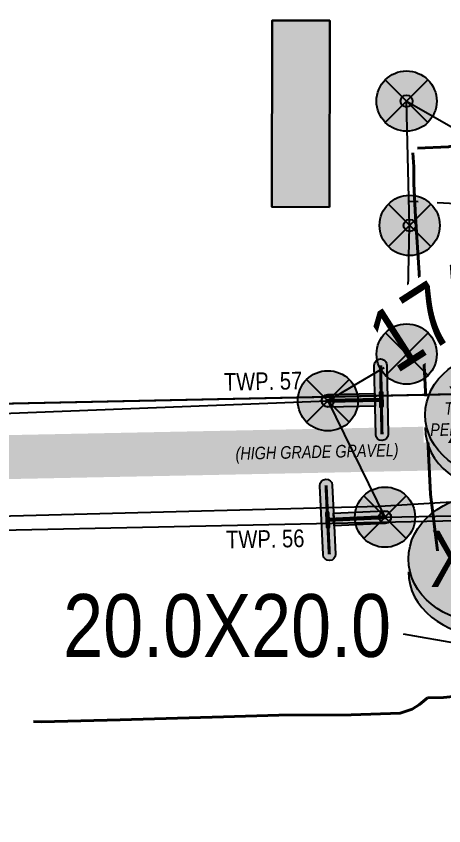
# Model space of a CAD drawing. Extents: x 88833 to 97610, y 5963373 to 5974710.
# Drawn here: x 93992.9 to 94061, y 5969880.1 to 5970009 of the extents above; entities that cross this region are included whole.
import ezdxf
from ezdxf.enums import TextEntityAlignment as Align

# ---------------------------------------------------------------- set-up
doc = ezdxf.new("R2010")
doc.units = 0
doc.header["$LTSCALE"] = 5
doc.linetypes.add('DASHDOT', pattern=[25.4, 12.7, -6.35, 0, -6.35])
doc.linetypes.add('POWERLINE5', pattern=[7.799999999999997, 2.399999999999999, -0.6, 0.6, -0.6, 0.6, -0.6, 2.399999999999999])
for name, color, linetype in [('AS-POWER', 104, 'foc-POWER'), ('AS-POWER-EXISTING', 72, 'POWERLINE5'), ('AS-POWER-EXISTING-PP', 72, 'Continuous'), ('AS-POWER-EXISTING-PP-1000', 72, 'Continuous'), ('AS-ROADS', 254, 'Continuous'), ('AS-SYMBOL', 7, 'Continuous'), ('AS-SYMBOL-1000', 7, 'Continuous'), ('AS-TELEPHONE', 224, 'foc-TEL'), ('AS-TELEPHONE-T-1000', 224, 'Continuous'), ('D-TXT-1000', 6, 'Continuous'), ('L-SEC', 7, 'Continuous'), ('L-TITLEDB', 4, 'Continuous'), ('P-BUFFER-PURPLE-T', 187, 'Continuous'), ('P-CROSSINGS', 250, 'Continuous')]:
    doc.layers.add(name, color=color, linetype=linetype)
for name, color, linetype, lineweight in [('AS-RECON EXISTING', 151, 'DASHDOT', 40), ('P-APEX RECON-TWS-T', 104, 'Continuous', 9), ('T-TEXT-1000', 48, 'Continuous', 18)]:
    doc.layers.add(name, color=color, linetype=linetype, lineweight=lineweight)
doc.layers.add('AS-STRUCTURE', color=7, linetype='Continuous', lineweight=30, true_color=0x595959)
doc.layers.add('AS-STRUCTURE-H', color=7, linetype='Continuous', true_color=0xa8a8a8)
doc.styles.add('1.8', font='ARIALN.TTF', dxfattribs={"height": 2})
doc.styles.add('100L', font='ARIALN.TTF', dxfattribs={"height": 10})
doc.styles.add('175L', font='ARIALN.TTF', dxfattribs={"height": 2})
doc.styles.add('80L', font='ARIALN.TTF', dxfattribs={"height": 10})
doc.styles.add('80LS', font='ARIALNI.TTF', dxfattribs={"height": 10})
doc.styles.add('Crossing', font='ARIALN.TTF', dxfattribs={"height": 10})
doc.styles.add('foc-LtypeFont', font='ARIALN.TTF', dxfattribs={"height": 7.349999999999999})
doc.linetypes.add('foc-POWER', pattern='A,6,-1,["P",foc-LtypeFont,S=0.2,R=0,X=-0.625,Y=-0.75],-1.239999999999999,4', length=12.24)
doc.linetypes.add('foc-TEL', pattern='A,2,-1,["T",foc-LtypeFont,S=0.2,R=0,X=-0.425,Y=-0.75],-1.239999999999999,8', length=12.24)
doc.dimstyles.new('Compass 1 000', dxfattribs={"dimtxt": 1.8, "dimasz": 2, "dimexe": 0.2, "dimexo": 0.0625, "dimgap": 0.5, "dimtad": 0, "dimtih": 1, "dimtoh": 1, "dimzin": 0, "dimdsep": 46, "dimtxsty": '1.8', "dimcen": 0.1, "dimse1": 1, "dimse2": 1, "dimclrd": 256, "dimclrt": 256, "dimaunit": 1, "dimadec": 4, "dimazin": 0, "dimtfac": 0.06, "dimtofl": 0, "dimtmove": 0, "dimatfit": 0, "dimfxl": 0.2, "dimtolj": 1, "dimtzin": 0, "dimlwd": -1, "dimarcsym": 0})

# ---------------------------------------------------------------- blocks, each defined once
blk = doc.blocks.new('POWERPOLE')
h = blk.add_hatch(color=255)
edge = h.paths.add_edge_path()
edge.add_arc((0, 0), 0.9600000000000002, 0, 360)
at = {"linetype": 'Continuous'}
for p, q in [((0.678822509938982, -0.678822509938982), (-0.678822509938982, 0.678822509938982)), ((-0.678822509938982, -0.678822509938982), (0.678822509938982, 0.678822509938982))]:
    blk.add_line(p, q, dxfattribs=at)
blk.add_circle((0, 0), 0.9600000000000002, dxfattribs=at)
blk = doc.blocks.new('*U668')
h = blk.add_hatch(color=255)
h.dxf.hatch_style = 1
edge = h.paths.add_edge_path()
edge.add_arc((-0.05174986541617922, 1.098782030900309), 0.2, 2.6964942804112866, 182.6964942804113, ccw=False)
edge.add_line((0.1480286856566042, 1.108191097339614), (0.2091876175120888, -0.190369484633478))
edge.add_line((0.2091876175120888, -0.1903694846334781), (0.2515284164889626, -1.089372964461004))
edge.add_arc((0.05174986541617922, -1.098782030900309), 0.2, -177.30350571958866, 2.6964942804112866, ccw=False)
edge.add_line((-0.1480286856566042, -1.108191097339614), (-0.2515284164889626, 1.089372964461004))
h = blk.add_hatch(color=255)
h.dxf.hatch_style = 1
edge = h.paths.add_edge_path()
edge.add_arc((1.827453726652311, 0.08606846649199845), 0.2, -87.30350571958871, 92.69649428041129, ccw=False)
edge.add_line((1.836862793091617, -0.113710084580785), (0.2091876175120888, -0.1903694846334781))
edge.add_line((0.2091876175120888, -0.1903694846334781), (0.1903694846334781, 0.2091876175120887))
edge.add_line((0.1903694846334781, 0.2091876175120887), (1.818044660213006, 0.2858470175647819))
at = {"color": 255}
blk.add_lwpolyline([(-0.2515284164889626, 1.089372964461004, -0.9999999999999999), (0.1480286856566042, 1.108191097339614), (0.2091876175120888, -0.1903694846334781), (0.2515284164889626, -1.089372964461004, -0.9999999999999999), (-0.1480286856566042, -1.108191097339614)], format="xyb", close=True, dxfattribs=at)
at = {"color": 72, "const_width": 0.09999999999999999, "flags": 128}
for points in [[(-0.05174986541617923, 1.098782030900309), (0.05174986541617923, -1.098782030900309)], [(1.827453726652311, 0.08606846649199845), (0, 0)]]:
    blk.add_lwpolyline(points, dxfattribs=at)
at = {"color": 255, "flags": 128}
blk.add_lwpolyline([(1.818044660213006, 0.2858470175647819, -0.9999999999999999), (1.836862793091617, -0.113710084580785), (0.2091876175120888, -0.1903694846334781), (0.1903694846334781, 0.2091876175120887)], format="xyb", close=True, dxfattribs=at)
blk = doc.blocks.new('*U686')
h = blk.add_hatch(color=255)
h.dxf.hatch_style = 1
edge = h.paths.add_edge_path()
edge.add_arc((-0.0517498653043504, 1.098782030905576), 0.2, 2.6964942745800045, 182.69649427458, ccw=False)
edge.add_line((0.1480286857693906, 1.108191097324549), (0.2091876174927139, -0.1903694846547683))
edge.add_line((0.2091876174927139, -0.1903694846547682), (0.2515284163780914, -1.089372964486603))
edge.add_arc((0.0517498653043504, -1.098782030905576), 0.2, -177.3035057254201, 2.6964942745800045, ccw=False)
edge.add_line((-0.1480286857693906, -1.108191097324549), (-0.2515284163780914, 1.089372964486603))
h = blk.add_hatch(color=255)
h.dxf.hatch_style = 1
edge = h.paths.add_edge_path()
edge.add_arc((9.137268633276106, 0.4303423315286634), 0.2, -87.30350572541988, 92.69649427458012, ccw=False)
edge.add_line((9.14667769969508, 0.2305637804549223), (0.209187617492713, -0.1903694846547682))
edge.add_line((0.2091876174927139, -0.1903694846547682), (0.1903694846547682, 0.2091876174927138))
edge.add_line((0.1903694846547682, 0.2091876174927138), (9.127859566857133, 0.6301208826024044))
at = {"color": 255}
blk.add_lwpolyline([(-0.2515284163780914, 1.089372964486603, -0.9999999999999999), (0.1480286857693906, 1.108191097324549), (0.2091876174927139, -0.1903694846547682), (0.2515284163780914, -1.089372964486603, -0.9999999999999999), (-0.1480286857693906, -1.108191097324549)], format="xyb", close=True, dxfattribs=at)
at = {"color": 72, "const_width": 0.09999999999999999, "flags": 128}
for points in [[(-0.05174986530435041, 1.098782030905576), (0.05174986530435041, -1.098782030905576)], [(9.137268633276108, 0.4303423315286634), (0, 0)]]:
    blk.add_lwpolyline(points, dxfattribs=at)
at = {"color": 255, "flags": 128}
blk.add_lwpolyline([(9.127859566857133, 0.6301208826024044, -0.9999999999999999), (9.14667769969508, 0.2305637804549223), (0.2091876174927139, -0.1903694846547682), (0.1903694846547682, 0.2091876174927138)], format="xyb", close=True, dxfattribs=at)
blk = doc.blocks.new('xing2')
h = blk.add_hatch(color=50)
h.dxf.hatch_style = 1
edge = h.paths.add_edge_path()
edge.add_ellipse((0, 0), major_axis=(-12.5, 0), ratio=0.8162973455633619, start_angle=0, end_angle=360)
h = blk.add_hatch(color=250)
h.dxf.hatch_style = 1
edge = h.paths.add_edge_path()
edge.add_ellipse((0, -2.047489049626165), major_axis=(-12.5, 0), ratio=0.8162973455633619, start_angle=0, end_angle=180)
edge.add_line((12.5, -2.047489049626165), (12.5, 0))
edge.add_ellipse((0, 0), major_axis=(-12.5, 0), ratio=0.8162973455633619, start_angle=0, end_angle=180, ccw=False)
edge.add_line((-12.5, 0), (-12.5, -2.047489049626165))
at = {"color": 250}
blk.add_ellipse((0, 0), major_axis=(-12.5, 0), ratio=0.8162973455633619, dxfattribs=at)
blk.add_ellipse((0, -2.047489049626165), major_axis=(-12.5, 0), ratio=0.8162973455633619, start_param=0, end_param=3.141592653589793, dxfattribs=at)
at = {"color": 250, "style": 'Crossing'}
blk.add_attdef('CROSSING', text='', height=9, dxfattribs=at).set_placement((0.08916442567715421, 0.0199513138486509), align=Align.MIDDLE_CENTER)
at = {"color": 250, "style": 'Crossing', "flags": 1}
for tag, p in [('OWNER', (0.08916442567715421, -12.49201765665748)), ('DESCRIPTION', (0.08916442567715421, -25.770021277247)), ('LOCATION', (0.08916442567715421, -39.30337514164421)), ('DWG_REF', (0.08916442567715421, -52.83672900604233))]:
    blk.add_attdef(tag, text='', height=9, dxfattribs=at).set_placement(p, align=Align.MIDDLE_CENTER)
blk = doc.blocks.new('*U1169')
h = blk.add_hatch(color=255)
h.dxf.hatch_style = 1
edge = h.paths.add_edge_path()
edge.add_arc((0.02196976500052231, -1.09978058240079), 0.2, -178.85558316884692, 1.144416831153194, ccw=False)
edge.add_line((-0.1779903408905305, -1.103775085128158), (-0.2039546086184205, 0.1959656031636852))
edge.add_line((-0.2039546086184205, 0.1959656031636851), (-0.2219298708915751, 1.095786079673423))
edge.add_arc((-0.02196976500052231, 1.09978058240079), 0.2, 1.144416831153194, 181.1444168311532, ccw=False)
edge.add_line((0.1779903408905305, 1.103775085128158), (0.2219298708915751, -1.095786079673423))
h = blk.add_hatch(color=255)
h.dxf.hatch_style = 1
edge = h.paths.add_edge_path()
edge.add_arc((-1.703355006981291, -0.03402706850320067), 0.2, 91.14441683115331, 271.1444168311532, ccw=False)
edge.add_line((-1.707349509708659, 0.1659330373878521), (-0.2039546086184205, 0.1959656031636851))
edge.add_line((-0.2039546086184205, 0.1959656031636851), (-0.1959656031636851, -0.2039546086184205))
edge.add_line((-0.1959656031636851, -0.2039546086184205), (-1.699360504253923, -0.2339871743942535))
at = {"color": 255}
blk.add_lwpolyline([(0.2219298708915751, -1.095786079673423, -0.9999999999999999), (-0.1779903408905305, -1.103775085128158), (-0.2039546086184205, 0.1959656031636851), (-0.2219298708915751, 1.095786079673423, -0.9999999999999999), (0.1779903408905305, 1.103775085128158)], format="xyb", close=True, dxfattribs=at)
at = {"color": 72, "const_width": 0.09999999999999999, "flags": 128}
for points in [[(0.02196976500052229, -1.09978058240079), (-0.02196976500052229, 1.09978058240079)], [(-1.703355006981291, -0.03402706850320068), (0, 0)]]:
    blk.add_lwpolyline(points, dxfattribs=at)
at = {"color": 255, "flags": 128}
blk.add_lwpolyline([(-1.699360504253923, -0.2339871743942535, -0.9999999999999999), (-1.707349509708659, 0.1659330373878521), (-0.2039546086184205, 0.1959656031636851), (-0.1959656031636851, -0.2039546086184205)], format="xyb", close=True, dxfattribs=at)
blk = doc.blocks.new('*U1170')
h = blk.add_hatch(color=255)
h.dxf.hatch_style = 1
edge = h.paths.add_edge_path()
edge.add_arc((0.02196976495242119, -1.099780582401751), 0.2, -178.8555831713527, 1.1444168286473086, ccw=False)
edge.add_line((-0.1779903409388063, -1.103775085120374), (-0.2039546086098496, 0.1959656031726054))
edge.add_line((-0.2039546086098496, 0.1959656031726055), (-0.2219298708436487, 1.095786079683129))
edge.add_arc((-0.02196976495242119, 1.099780582401751), 0.2, 1.1444168286473086, 181.1444168286472, ccw=False)
edge.add_line((0.1779903409388063, 1.103775085120374), (0.2219298708436487, -1.095786079683129))
h = blk.add_hatch(color=255)
h.dxf.hatch_style = 1
edge = h.paths.add_edge_path()
edge.add_arc((-8.516775034912278, -0.1701353421434756), 0.2, 91.14441682864742, 271.14441682864697, ccw=False)
edge.add_line((-8.520769537630901, 0.02982476374775189), (-0.20395460860985, 0.1959656031726055))
edge.add_line((-0.2039546086098496, 0.1959656031726055), (-0.1959656031726055, -0.2039546086098495))
edge.add_line((-0.1959656031726055, -0.2039546086098495), (-8.512780532193657, -0.3700954480347032))
at = {"color": 255}
blk.add_lwpolyline([(0.2219298708436487, -1.095786079683129, -0.9999999999999999), (-0.1779903409388063, -1.103775085120374), (-0.2039546086098496, 0.1959656031726055), (-0.2219298708436487, 1.095786079683129, -0.9999999999999999), (0.1779903409388063, 1.103775085120374)], format="xyb", close=True, dxfattribs=at)
at = {"color": 255, "flags": 128}
blk.add_lwpolyline([(-8.512780532193657, -0.3700954480347032, -0.9999999999999999), (-8.520769537630901, 0.02982476374775189), (-0.2039546086098496, 0.1959656031726055), (-0.1959656031726055, -0.2039546086098495)], format="xyb", close=True, dxfattribs=at)
at = {"color": 72, "const_width": 0.09999999999999999, "flags": 128}
for points in [[(-8.51677503491228, -0.1701353421434756), (0, 0)], [(0.02196976495242117, -1.099780582401751), (-0.02196976495242117, 1.099780582401751)]]:
    blk.add_lwpolyline(points, dxfattribs=at)
blk = doc.blocks.new('*U1171')
h = blk.add_hatch(color=255)
h.dxf.hatch_style = 1
edge = h.paths.add_edge_path()
edge.add_arc((-0.05174986512542498, 1.098782030914003), 0.2, 2.69649426525001, 182.69649426525, ccw=False)
edge.add_line((0.1480286859498482, 1.108191097300444), (0.2091876174617142, -0.1903694846888324))
edge.add_line((0.2091876174617142, -0.1903694846888323), (0.2515284162006982, -1.089372964527562))
edge.add_arc((0.05174986512542498, -1.098782030914003), 0.2, -177.30350573475005, 2.69649426525001, ccw=False)
edge.add_line((-0.1480286859498482, -1.108191097300444), (-0.2515284162006982, 1.089372964527562))
h = blk.add_hatch(color=255)
h.dxf.hatch_style = 1
edge = h.paths.add_edge_path()
edge.add_arc((9.137268633299392, 0.4303423300385492), 0.2000000000000001, -87.30350573475062, 92.69649426525001, ccw=False)
edge.add_line((9.146677699685831, 0.230563778963276), (0.2091876174617138, -0.1903694846888323))
edge.add_line((0.2091876174617142, -0.1903694846888323), (0.1903694846888323, 0.2091876174617141))
edge.add_line((0.1903694846888323, 0.2091876174617141), (9.127859566912951, 0.6301208811138225))
at = {"color": 255}
blk.add_lwpolyline([(-0.2515284162006982, 1.089372964527562, -0.9999999999999999), (0.1480286859498482, 1.108191097300444), (0.2091876174617142, -0.1903694846888323), (0.2515284162006982, -1.089372964527562, -0.9999999999999999), (-0.1480286859498482, -1.108191097300444)], format="xyb", close=True, dxfattribs=at)
at = {"color": 72, "const_width": 0.09999999999999999, "flags": 128}
for points in [[(-0.05174986512542498, 1.098782030914003), (0.05174986512542498, -1.098782030914003)], [(9.137268633299392, 0.4303423300385492), (0, 0)]]:
    blk.add_lwpolyline(points, dxfattribs=at)
at = {"color": 255, "flags": 128}
blk.add_lwpolyline([(9.127859566912951, 0.6301208811138225, -0.9999999999999999), (9.146677699685831, 0.230563778963276), (0.2091876174617142, -0.1903694846888323), (0.1903694846888323, 0.2091876174617141)], format="xyb", close=True, dxfattribs=at)

msp = doc.modelspace()

# ---------------------------------------------------------------- hatches: boundary and pattern name
at = {"layer": 'AS-STRUCTURE-H'}
h = msp.add_hatch(color=256, dxfattribs=at)
h.dxf.hatch_style = 1
h.paths.add_polyline_path([(94042.81691129235, 5969978.618877071), (94033.62378410275, 5969978.625266456), (94033.64441005085, 5970008.302139785), (94042.83753724046, 5970008.2957504)])

# ---------------------------------------------------------------- linework, layer by layer
at = {"layer": 'AS-POWER', "flags": 128}
for points in [[(94055.57000000017, 5969975.7), (94055.08000000016, 5969995.48), (94082.5072892168, 5969979.821663438)], [(94042.54000000015, 5969947.77), (94055.1, 5969955.21), (94055.57000000017, 5969975.7)], [(93504.14581504233, 5969826.639051449), (93513.38309073167, 5969934.018538747), (93801.3065096369, 5969939.335771225), (93853.40300006048, 5969939.905999304), (93892.00200006235, 5969941.757999302), (93892.01100006199, 5969941.758999304), (93908.70600006211, 5969942.559999304), (94042.54000000015, 5969947.77), (94051.64000000016, 5969929.24999999), (94051.64000000016, 5969929.24999999), (94135.642, 5969930.913), (94230.46072992327, 5969935.508780915), (94434.2699050222, 5969936.666741415), (94516.3808779687, 5969938.85676182), (94536.27244010271, 5969940.862498417), (94715.94712192052, 5969943.964324235), (94813.01850026335, 5969946.333272933)]]:
    msp.add_lwpolyline(points, dxfattribs=at)
at = {"layer": 'AS-POWER-EXISTING', "flags": 128}
msp.add_lwpolyline([(94083.87874287652, 5969978.552370322), (94080.50442044956, 5969979.015678849), (94077.68283310445, 5969979.270771376), (94074.30389746177, 5969979.395524237), (94070.16918984646, 5969979.352714824), (94064.79465439882, 5969979.042461164), (94058.24939050702, 5969979.357708205), (94055.61946440351, 5969979.508495045)], dxfattribs=at)
at = {"layer": 'AS-RECON EXISTING', "color": 240, "flags": 128}
msp.add_lwpolyline([(94082.16925551505, 5969991.787352257), (94080.91110641105, 5969992.906492953), (94075.79895537435, 5969991.694553077), (94071.22270933658, 5969990.595976917), (94066.33396753766, 5969989.279957807), (94061.75473205825, 5969988.200588704), (94056.80055800681, 5969987.967209572)], dxfattribs=at)
at = {"layer": 'AS-RECON EXISTING', "flags": 128}
for points in [[(94056.09900980072, 5969987.207557548), (94056.08815090197, 5969987.224947709), (94056.25649734252, 5969985.024281861), (94056.22190857281, 5969982.334521123), (94056.48917273183, 5969977.082817), (94057.08403792187, 5969968.119821642), (94057.6571629252, 5969957.33640346), (94057.97009120663, 5969951.375733535), (94058.40055683714, 5969942.593828225), (94058.87421254526, 5969932.898019893), (94060.06955386198, 5969923.149329532), (94060.29834027565, 5969914.099741963), (94060.24212476843, 5969909.621852036), (94059.95576584674, 5969904.800543865), (94059.6018231614, 5969902.794013279), (94058.74755995056, 5969901.548203277), (94058.4401229294, 5969900.585944578)], [(94092.31810398254, 5969901.552031516), (94080.63884573597, 5969901.159286018), (94072.5186629673, 5969900.941278338), (94068.74736372617, 5969900.813228598), (94064.06678022354, 5969900.845626546), (94060.98552014572, 5969900.539341721), (94058.42489787938, 5969900.468729541)], [(94058.41623575834, 5969900.505953293), (94057.11937279553, 5969899.410518148), (94055.9660795455, 5969898.662933267), (94054.05973921106, 5969898.056510796), (94046.23307030449, 5969897.765202272), (94034.75312776856, 5969897.710357247), (94025.89808580265, 5969897.457630401), (94009.42592942924, 5969897.002006219), (93996.92929756279, 5969896.687737469), (93982.5974741182, 5969896.939210944), (93906.66910634955, 5969894.900362873), (93900.50885625146, 5969894.388054232), (93890.19081101086, 5969894.146024532), (93882.57662583503, 5969894.193211615), (93870.4242635835, 5969894.128635013), (93857.45360098284, 5969893.512359643), (93839.38545464509, 5969892.785415583), (93822.28405853163, 5969892.356294953), (93806.8264188351, 5969891.799496467), (93792.24020873975, 5969891.16741784), (93785.02227107738, 5969890.821134988), (93774.45354741202, 5969890.316293779), (93769.42491051307, 5969890.357470558), (93756.46391065202, 5969889.474757116), (93745.2459605827, 5969889.071348622), (93728.54442980942, 5969888.922010239), (93714.85163826414, 5969888.917071539), (93688.71170512265, 5969889.424616612), (93681.93661610375, 5969889.481293393), (93662.67284393999, 5969890.672299342), (93652.7619174834, 5969890.323606039), (93650.01661376098, 5969889.208941823), (93646.58376833536, 5969883.815013981), (93646.29641239617, 5969876.023899188), (93646.28600426276, 5969860.723248289), (93646.08880890209, 5969850.015264523), (93645.98578104243, 5969832.039019883), (93646.08967791467, 5969821.006851403), (93645.70433153224, 5969810.58087749), (93646.51203017512, 5969801.301962257), (93646.47150142715, 5969794.36749395), (93646.3653547405, 5969787.930786557), (93646.20283093791, 5969767.604122581), (93645.82514751628, 5969757.06368823), (93645.34771466098, 5969752.592106774), (93644.76737658032, 5969749.536283555), (93643.03167601208, 5969744.089329774), (93641.38688195877, 5969741.497063326), (93639.51454574811, 5969739.842578365), (93638.11602813251, 5969739.248109822), (93632.74492198447, 5969739.226135841), (93622.6366274527, 5969739.993004736), (93606.08289119868, 5969740.433478808), (93589.70391406179, 5969740.891127788), (93573.15567876256, 5969741.026034582), (93560.91413308543, 5969741.35692848), (93542.067929689, 5969741.587733746), (93523.56162889794, 5969742.155086634), (93512.77890879271, 5969742.31844333), (93501.7899637412, 5969742.05621757), (93491.7205706362, 5969742.154665496), (93484.27346335888, 5969742.293862416), (93477.69450722035, 5969742.531063618)]]:
    msp.add_lwpolyline(points, dxfattribs=at)
at = {"layer": 'AS-ROADS', "const_width": 7.000000000000012, "flags": 128}
msp.add_lwpolyline([(92987.95394070384, 5969918.348850645), (93414.32861392213, 5969927.160510303), (94155.25634649608, 5969942.11240462), (94628.08999491196, 5969952.069696033), (94812.80185928123, 5969956.972357447)], dxfattribs=at)
at = {"layer": 'AS-STRUCTURE'}
msp.add_lwpolyline([(94042.81691129235, 5969978.618877071), (94033.62378410275, 5969978.625266456), (94033.64441005085, 5970008.302139785), (94042.83753724046, 5970008.2957504)], close=True, dxfattribs=at)
at = {"layer": 'L-SEC', "flags": 128}
for points in [[(93911.85118991655, 5969945.647227961), (94714.88711928194, 5969962.582525548)], [(93912.28352732748, 5969925.547880756), (94715.3110000002, 5969942.483)]]:
    msp.add_lwpolyline(points, dxfattribs=at)
at = {"layer": 'L-TITLEDB', "flags": 128}
msp.add_lwpolyline([(93907.52787876771, 5970146.63777298), (94108.77090461076, 5970151.056029765), (94112.91012573092, 5969949.887378096), (93911.85118991653, 5969945.647227961)], close=True, dxfattribs=at)

# ---------------------------------------------------------------- block references
at = {"layer": 'AS-POWER-EXISTING-PP', "xscale": 4.996022535000008, "yscale": 4.996022535000008, "zscale": 4.996022535000008}
for p in [(94055.08000000015, 5969995.48), (94051.64000000014, 5969929.249999991)]:
    msp.add_blockref('POWERPOLE', p, dxfattribs=at)
at = {"layer": 'AS-POWER-EXISTING-PP-1000', "xscale": 0.9992045070000001, "yscale": 0.9992045070000001, "zscale": 0.9992045070000001}
for p in [(94055.08000000015, 5969995.48), (94055.57000000015, 5969975.7), (94055.1, 5969955.21), (94042.54000000014, 5969947.77), (94051.64000000014, 5969929.249999991)]:
    msp.add_blockref('POWERPOLE', p, dxfattribs=at)
at = {"layer": 'AS-SYMBOL', "xscale": 0.9992045070000001, "yscale": 0.9992045070000001, "zscale": 0.9992045070000001}
msp.add_blockref('*U686', (94042.51, 5969928.82), dxfattribs=at)
at = {"layer": 'AS-SYMBOL-1000', "xscale": 0.9992045070000001, "yscale": 0.9992045070000001, "zscale": 0.9992045070000001}
for name, p in [('*U1170', (94051.05000000013, 5969947.94)), ('*U1171', (94042.51, 5969928.82))]:
    msp.add_blockref(name, p, dxfattribs=at)

# ---------------------------------------------------------------- texts
at = {"layer": 'D-TXT-1000', "color": 3, "char_height": 2.800000000000005, "attachment_point": 1, "rotation": 1.014592412423559, "style": '80L'}
for s, insert in [('TWP. 57', (94025.95153446912, 5969952.182890126)), ('TWP. 56', (94026.30284783912, 5969927.074166195))]:
    msp.add_mtext_dynamic_manual_height_columns(s, width=61.81400207389177, gutter_width=47.5, heights=[0], dxfattribs=dict(at, insert=insert))
at = {"layer": 'T-TEXT-1000', "insert": (94040.78719133498, 5969940.663646807), "char_height": 1.999999999999999, "width": 27.10159044779199, "attachment_point": 2, "rotation": 1.257924223390526, "style": '80LS', "bg_fill": 1, "box_fill_scale": 1.1, "bg_fill_color": 254, "bg_fill_transparency": 0}
msp.add_mtext('(HIGH GRADE GRAVEL)', dxfattribs=at)

# ---------------------------------------------------------------- next in the draw order: texts
at = {"layer": 'AS-TELEPHONE-T-1000', "insert": (94058.67367258354, 5969947.483482335), "char_height": 1.999999999999999, "attachment_point": 1, "rotation": 1.2579242236037953, "style": '100L', "bg_fill": 2}
msp.add_mtext_dynamic_manual_height_columns('\\pi2.4056;{\\fArial Narrow|b0|i1|c0|p34;TELUS\\P\\pi0.069995;PEDESTAL}', width=11.92307271542659, gutter_width=55, heights=[0], dxfattribs=at)
at = {"layer": 'P-APEX RECON-TWS-T', "insert": (94000.37361997599, 5969917.0028573), "char_height": 9.999999999999996, "attachment_point": 1, "style": '175L', "bg_fill": 2}
msp.add_mtext_dynamic_manual_height_columns('20.0X20.0', width=49.8612551159618, gutter_width=100, heights=[0], dxfattribs=at)
at = {"layer": 'P-BUFFER-PURPLE-T', "insert": (94062.72110001775, 5969969.839133312), "char_height": 9.99204507000001, "width": 34.97225926386044, "attachment_point": 2, "rotation": 32.721375998357196, "style": '1.8', "bg_fill": 3, "box_fill_scale": 1.1, "bg_fill_color": 256, "bg_fill_transparency": 0}
msp.add_mtext('1742.6', dxfattribs=at)

# ---------------------------------------------------------------- next in the draw order: linework, layer by layer
at = {"layer": 'AS-TELEPHONE', "flags": 128}
msp.add_lwpolyline([(92988.10338238665, 5969909.88648928), (93088.44050220272, 5969911.767855165), (93790.39414337328, 5969924.919949416), (93892.5965022028, 5969926.834855166), (94050.81634470924, 5969931.020406243), (94060.42584401941, 5969931.602504592), (94064.20013834866, 5969931.80316729), (94067.9743172002, 5969932.032924916), (94068.21205600834, 5969930.371936186)], dxfattribs=at)

# ---------------------------------------------------------------- next in the draw order: block references
at = {"layer": 'AS-POWER-EXISTING-PP', "xscale": 4.996022535000008, "yscale": 4.996022535000008, "zscale": 4.996022535000008}
for p in [(94055.57000000015, 5969975.7), (94055.1, 5969955.21), (94042.54000000014, 5969947.77)]:
    msp.add_blockref('POWERPOLE', p, dxfattribs=at)
at = {"layer": 'AS-SYMBOL'}
for name, p, xscale, yscale, zscale in [('*U1169', (94051.05000000012, 5969947.94), 4.996022535000005, 4.996022535000005, 4.996022535000005), ('*U668', (94042.51, 5969928.82), 4.996022535000008, 4.996022535000008, 4.996022535000008)]:
    msp.add_blockref(name, p, dxfattribs=dict(at, xscale=xscale, yscale=yscale, zscale=zscale))
at = {"layer": 'P-CROSSINGS', "xscale": 0.9992045070000001, "yscale": 0.9992045070000001, "zscale": 0.9992045070000001}
for p, values in [((94070.52987731509, 5969945.54641973), {'CROSSING': 'X36'}), ((94067.8705815295, 5969922.600257917), {'CROSSING': 'X35'})]:
    msp.add_blockref('xing2', p, dxfattribs=at).add_auto_attribs(values)

# ---------------------------------------------------------------- next in the draw order: leaders
at = {"layer": 'P-APEX RECON-TWS-T', "path_type": 1}
msp.add_leader([(94083.74688758116, 5969905.438473204), (94054.57263186945, 5969910.647458781)], dimstyle='Compass 1 000', override={"dimasz": 10}, dxfattribs=at)

doc.saveas('drawing.dxf')
